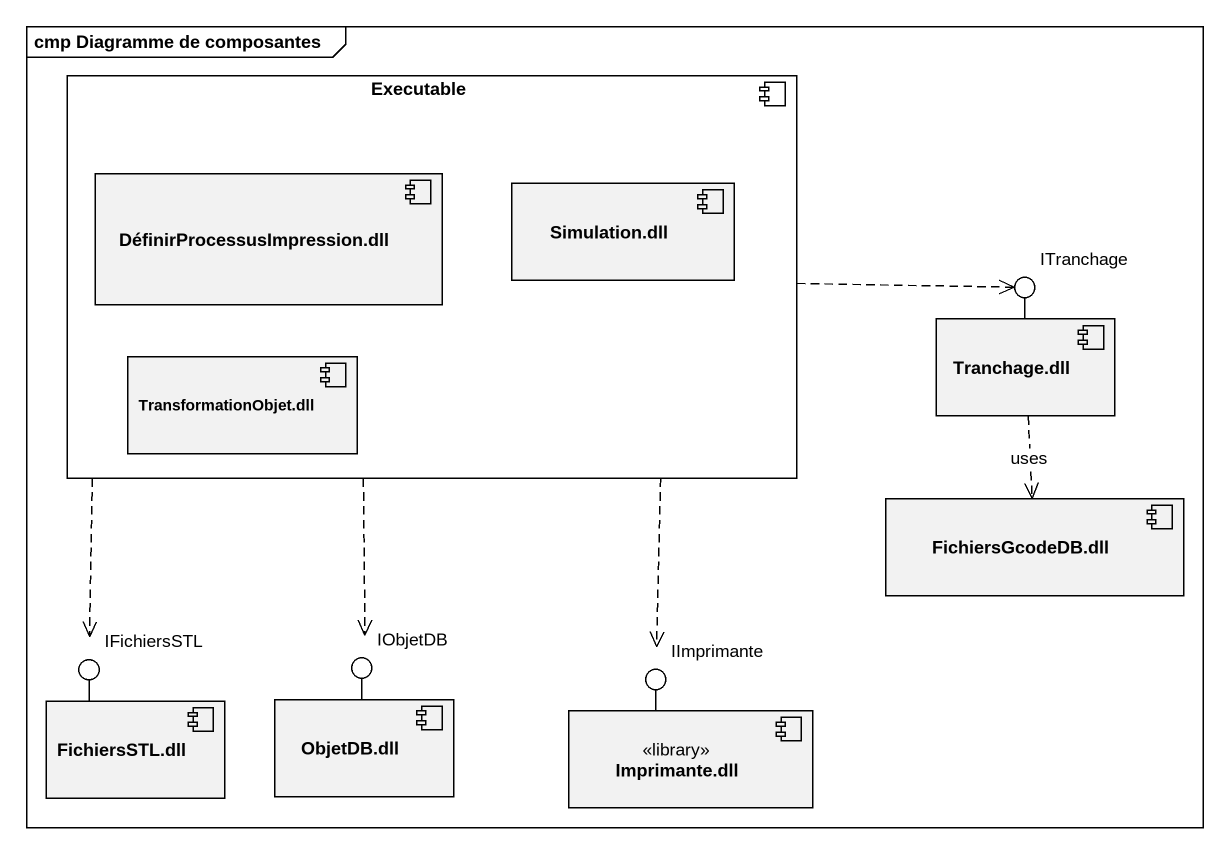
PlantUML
@startuml
mainframe cmp Diagramme de composantes
component Executable {
  component "DéfinirProcessusImpression.dll" as DéfinirProcessusImpression
  component "Simulation.dll" as Simulation_dll
  component "TransformationObjet.dll" as TransformationObjet_dll
}
() ITranchage
component "Tranchage.dll" as Tranchage_dll
component "FichiersGcodeDB.dll" as FichiersGcodeDB_dll
() IFichiersSTL
() IObjetDB
() IImprimante
component "FichiersSTL.dll" as FichiersSTL_dll
component "ObjetDB.dll" as ObjetDB_dll
component "Imprimante.dll" as Imprimante_dll <<library>>
Tranchage_dll -up- ITranchage
FichiersSTL_dll -up- IFichiersSTL
ObjetDB_dll -up- IObjetDB
Imprimante_dll -up- IImprimante
Executable .right.> ITranchage
Executable ..> IFichiersSTL
Executable ..> IObjetDB
Executable ..> IImprimante
Tranchage_dll ..> FichiersGcodeDB_dll : uses
@enduml
